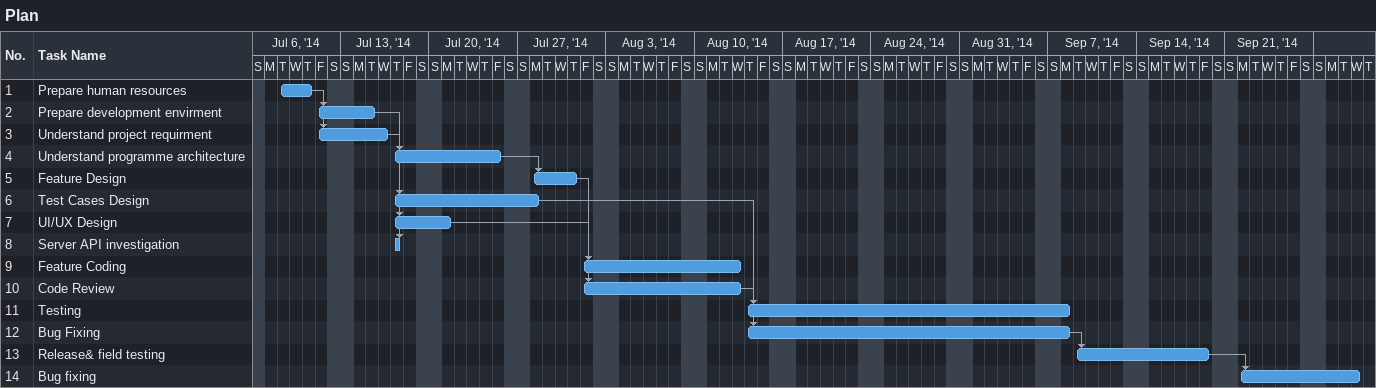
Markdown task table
Plan

| ID | Task | Start | Finish | Predecessors |
|---|---|---|---|---|
| 1 | Prepare human resources | 2014-07-08 | 2014-07-10 |  |
| 2 | Prepare development envirment | 2014-07-11 | 2014-07-15 | 1 |
| 3 | Understand project requirment | 2014-07-11 | 2014-07-16 | 1 |
| 4 | Understand programme architecture | 2014-07-17 | 2014-07-25 | 3, 2 |
| 5 | Feature Design | 2014-07-28 | 2014-07-31 | 4 |
| 6 | Test Cases Design | 2014-07-17 | 2014-07-28 | 3 |
| 7 | UI/UX Design | 2014-07-17 | 2014-07-21 | 3 |
| 8 | Server API investigation | 2014-07-17 | 2014-07-17 | 3 |
| 9 | Feature Coding | 2014-08-01 | 2014-08-13 | 5, 7 |
| 10 | Code Review | 2014-08-01 | 2014-08-13 | 5 |
| 11 | Testing | 2014-08-14 | 2014-09-08 | 10, 6 |
| 12 | Bug Fixing | 2014-08-14 | 2014-09-08 | 10 |
| 13 | Release& field testing | 2014-09-09 | 2014-09-19 | 12 |
| 14 | Bug fixing | 2014-09-22 | 2014-10-01 | 13 |
